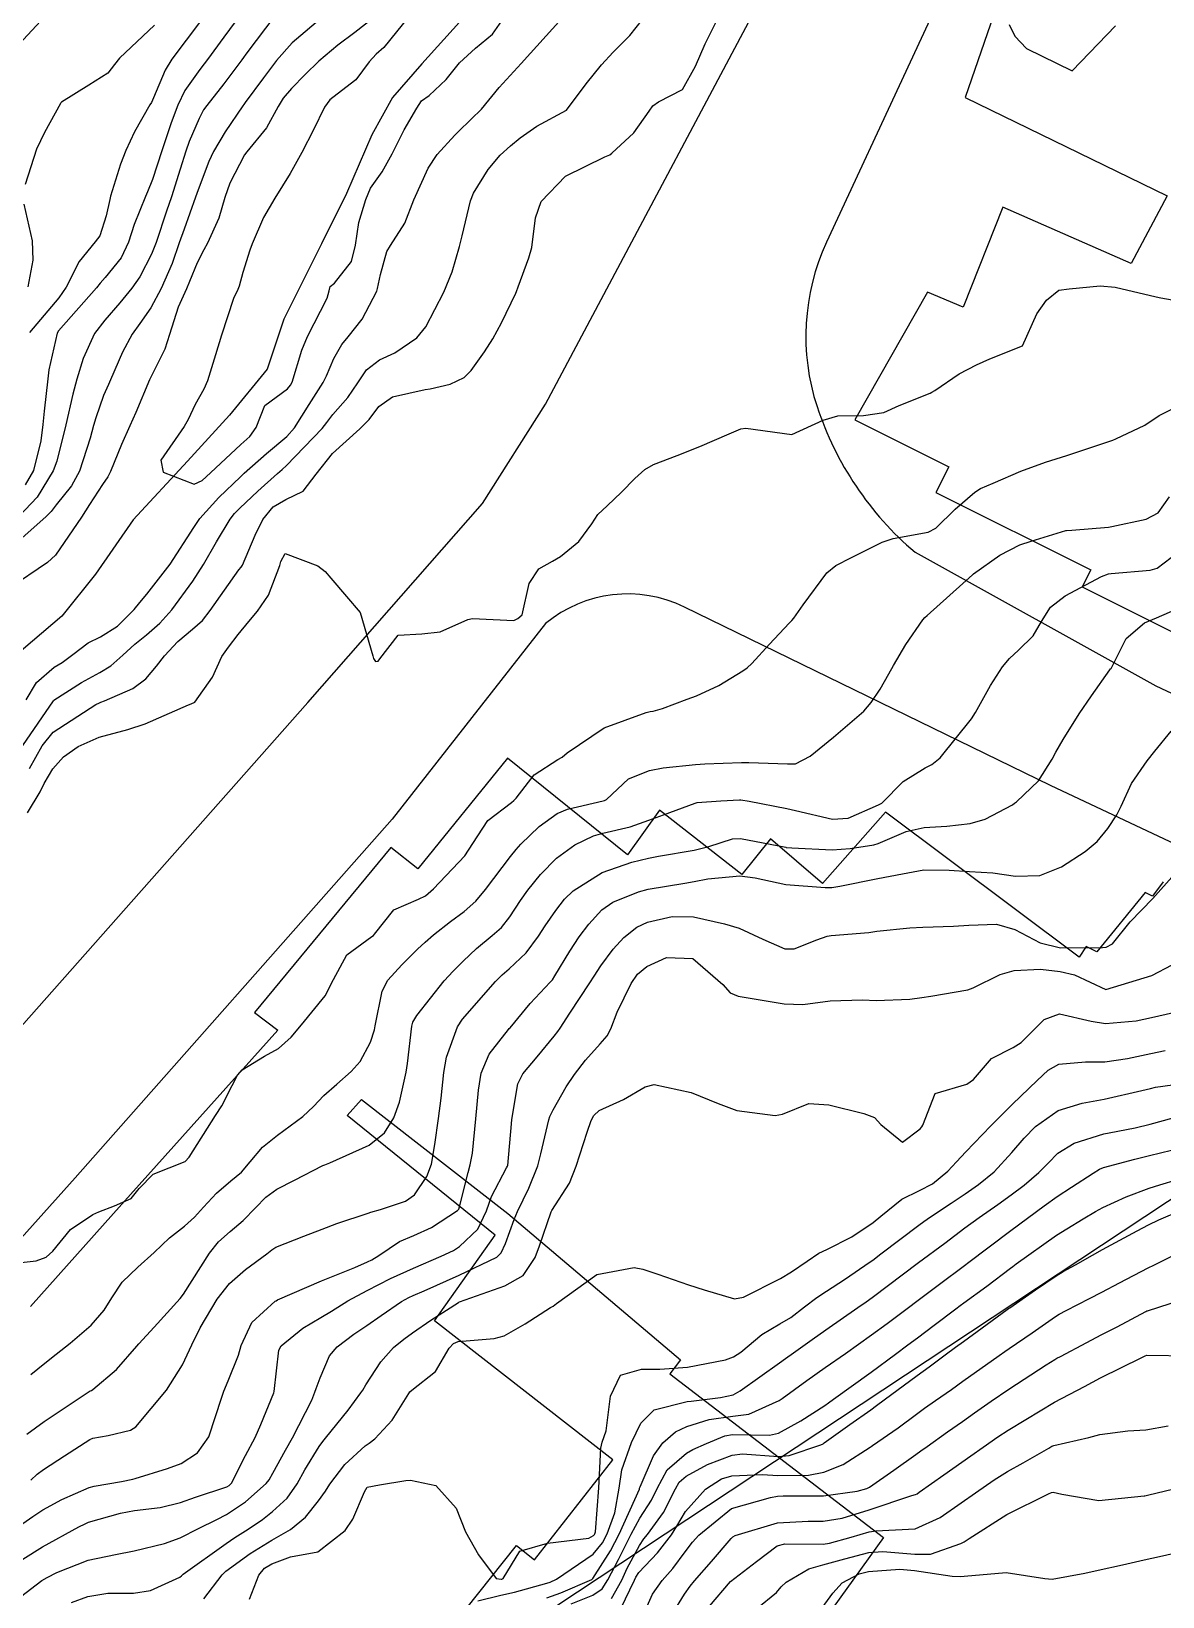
# Model space of a CAD drawing. Header units: metres. Extents: x 318500 to 325275, y 7408834 to 7428799.
# Drawn here: x 322818.7 to 322868, y 7421228.4 to 7421296.6 of the extents above; entities that cross this region are included whole.
import ezdxf

# ---------------------------------------------------------------- set-up
doc = ezdxf.new("R2010")
doc.units = ezdxf.units.M
doc.header["$MEASUREMENT"] = 0
doc.linetypes.add('CONTINUO', pattern=[0])
for name, color, linetype in [('Curvas de Nivel 1m', 11, 'Continuous'), ('Curvas de Nivel 5m', 15, 'Continuous'), ('Edificações', 30, 'Continuous'), ('Hidrografia', 140, 'Continuous'), ('TEXTO', 45, 'Continuous'), ('Vias Primárias', 230, 'Continuous')]:
    doc.layers.add(name, color=color, linetype=linetype)

msp = doc.modelspace()

# ---------------------------------------------------------------- linework, layer by layer
at = {"layer": 'Curvas de Nivel 1m', "flags": 128}
for points, elevation in [([(322833.761, 7421297.293), (322832.836, 7421296.569), (322832.097, 7421296.016), (322831.274, 7421295.322), (322830.669, 7421294.743), (322830.072, 7421294.131), (322829.708, 7421293.702), (322829.5, 7421293.348), (322828.989, 7421292.412), (322828.13, 7421291.369), (322828.029, 7421291.236), (322827.389, 7421290.004), (322827.173, 7421289.378), (322826.905, 7421288.472), (322826.415, 7421287.386), (322826.26, 7421287.101), (322825.967, 7421286.53), (322825.639, 7421285.711), (322825.505, 7421285.397), (322825.14, 7421284.6), (322824.766, 7421283.407), (322824.562, 7421282.769), (322823.901, 7421281.454), (322823.888, 7421281.433), (322823.29, 7421280.015), (322823.035, 7421279.428), (322822.676, 7421278.618), (322822.188, 7421277.437), (322822.073, 7421277.211), (322821.841, 7421276.864), (322821.282, 7421275.994), (322820.928, 7421275.453), (322819.795, 7421273.792), (322819.446, 7421273.475), (322817.778, 7421272.342)], 741), ([(322831.534, 7421297.319), (322830.098, 7421296.116), (322829.423, 7421295.35), (322828.849, 7421294.588), (322828.062, 7421293.516), (322827.998, 7421293.433), (322827.953, 7421293.371), (322827.182, 7421292.239), (322826.677, 7421291.384), (322826.47, 7421290.941), (322826.013, 7421289.718), (322825.893, 7421289.392), (322825.393, 7421287.995), (322825.187, 7421287.402), (322824.872, 7421286.501), (322824.403, 7421285.413), (322823.941, 7421284.564), (322823.466, 7421283.893), (322823.13, 7421283.428), (322822.714, 7421282.636), (322822.19, 7421281.437), (322822.101, 7421281.234), (322821.89, 7421280.742), (322821.546, 7421279.774), (322821.454, 7421279.446), (322821.308, 7421278.892), (322820.839, 7421277.455), (322820.495, 7421276.805), (322819.828, 7421275.978), (322819.601, 7421275.695), (322819.39, 7421275.476), (322817.799, 7421274.072)], 742), ([(322829.388, 7421297.351), (322828.092, 7421295.617), (322827.986, 7421295.476), (322827.911, 7421295.372), (322827.125, 7421294.328), (322826.383, 7421293.387), (322826.248, 7421293.198), (322826.051, 7421292.823), (322825.616, 7421291.817), (322825.468, 7421291.398), (322825.227, 7421290.607), (322824.85, 7421289.407), (322824.635, 7421288.776), (322824.181, 7421287.417), (322824.127, 7421287.269), (322823.972, 7421286.904), (322823.462, 7421285.92), (322823.126, 7421285.428), (322822.597, 7421284.78), (322821.936, 7421284.03), (322821.497, 7421283.446), (322821.002, 7421282.365), (322820.716, 7421281.458), (322820.547, 7421280.804), (322820.245, 7421279.464), (322819.854, 7421277.88), (322819.697, 7421277.472), (322818.999, 7421276.316), (322818.208, 7421275.494)], 743), ([(322818.369, 7421265.49), (322819.71, 7421267.45), (322819.728, 7421267.47), (322820.929, 7421268.245), (322821.729, 7421268.681), (322822.205, 7421268.964), (322822.724, 7421269.43), (322823.256, 7421269.916), (322823.754, 7421270.32), (322824.341, 7421270.831), (322824.866, 7421271.404), (322825.783, 7421272.662), (322826.246, 7421273.383), (322826.808, 7421274.378), (322827.397, 7421275.366), (322827.588, 7421275.6), (322827.827, 7421275.837), (322828.614, 7421276.577), (322829.462, 7421277.344), (322829.67, 7421277.524), (322829.854, 7421277.693), (322831.412, 7421279.317), (322831.615, 7421279.573), (322831.879, 7421279.918), (322832.529, 7421280.662), (322832.963, 7421281.299), (322833.342, 7421281.862), (322833.915, 7421282.303), (322834.585, 7421282.615), (322835.544, 7421283.266), (322835.935, 7421283.746), (322836.716, 7421285.249), (322837.07, 7421286.137), (322837.398, 7421287.239), (322837.511, 7421287.713), (322837.869, 7421289.232), (322838.013, 7421289.561), (322838.648, 7421290.599), (322839.165, 7421291.219), (322839.624, 7421291.627), (322840.042, 7421291.98), (322840.761, 7421292.488), (322842.06, 7421293.18), (322842.919, 7421294.326), (322843.583, 7421295.158), (322844.096, 7421295.707), (322844.813, 7421296.433), (322845.363, 7421297.137)], 742), ([(322827.875, 7421297.372), (322827.123, 7421296.357), (322826.417, 7421295.387), (322826.276, 7421295.2), (322826.084, 7421294.961), (322825.432, 7421294.037), (322825.121, 7421293.404), (322824.831, 7421292.626), (322824.429, 7421291.414), (322824.017, 7421290.167), (322823.809, 7421289.625), (322823.713, 7421289.423), (322823.225, 7421288.194), (322822.977, 7421287.43), (322822.654, 7421286.749), (322821.957, 7421285.895), (322821.746, 7421285.651), (322821.58, 7421285.446), (322819.931, 7421283.569), (322819.871, 7421283.471), (322819.51, 7421281.871), (322819.455, 7421281.477), (322819.296, 7421280.061), (322819.239, 7421279.479), (322819.154, 7421278.771), (322818.829, 7421277.485), (322818.478, 7421276.853)], 744), ([(322818.511, 7421267.488), (322818.962, 7421268.24), (322819.732, 7421268.905), (322820.082, 7421269.117), (322820.55, 7421269.458), (322821.223, 7421269.973), (322821.752, 7421270.233), (322822.495, 7421270.697), (322823.225, 7421271.425), (322823.468, 7421271.728), (322823.777, 7421272.086), (322824.787, 7421273.405), (322825.814, 7421275.003), (322826.085, 7421275.386), (322826.906, 7421276.302), (322827.848, 7421277.201), (322827.931, 7421277.277), (322828.018, 7421277.358), (322828.982, 7421278.226), (322829.866, 7421278.959), (322830.207, 7421279.335), (322830.853, 7421280.358), (322831.455, 7421281.317), (322831.606, 7421281.613), (322831.916, 7421282.356), (322832.264, 7421282.968), (322832.545, 7421283.304), (322833.157, 7421284.078), (322833.789, 7421285.292), (322833.828, 7421285.415), (322833.961, 7421286.016), (322834.237, 7421287.025), (322834.394, 7421287.284), (322835.013, 7421288.257), (322835.406, 7421289.269), (322836.024, 7421290.652), (322836.43, 7421291.254), (322837.189, 7421292.097), (322838.056, 7421292.938), (322838.21, 7421293.076), (322838.356, 7421293.227), (322839.128, 7421294.166), (322840.09, 7421295.21), (322841.861, 7421297.184)], 741), ([(322818.661, 7421264.499), (322819.215, 7421265.477), (322819.696, 7421266.078), (322821.556, 7421267.29), (322821.709, 7421267.362), (322821.766, 7421267.383), (322821.935, 7421267.438), (322823.162, 7421267.982), (322823.725, 7421268.399), (322824.198, 7421268.948), (322824.539, 7421269.408), (322825.118, 7421270.031), (322825.758, 7421270.564), (322826.202, 7421270.945), (322826.53, 7421271.379), (322827.788, 7421273.15), (322827.882, 7421273.266), (322827.935, 7421273.359), (322828.497, 7421274.666), (322828.834, 7421275.35), (322829.28, 7421275.894), (322829.833, 7421276.223), (322830.59, 7421276.577), (322831.145, 7421277.321), (322831.859, 7421278.222), (322833.052, 7421279.292), (322833.454, 7421279.709), (322833.885, 7421280.264), (322834.476, 7421280.697), (322835.896, 7421281.003), (322836.12, 7421281.034), (322836.991, 7421281.244), (322837.603, 7421281.536), (322837.909, 7421281.838), (322838.488, 7421282.657), (322838.85, 7421283.221), (322839.233, 7421283.921), (322839.853, 7421285.211), (322839.881, 7421285.281), (322839.954, 7421285.482), (322840.424, 7421286.753), (322840.542, 7421287.202), (322840.703, 7421288.496), (322840.953, 7421289.196), (322842.021, 7421290.308), (322843.726, 7421291.155), (322843.94, 7421291.242), (322844.032, 7421291.303), (322844.994, 7421292.192), (322845.66, 7421293.134), (322845.825, 7421293.371), (322846.066, 7421293.549), (322847.107, 7421294.082), (322847.686, 7421295.106), (322848.1, 7421296.079), (322848.61, 7421297.092)], 743), ([(322861.343, 7421296.922), (322861.596, 7421296.409), (322862.1, 7421295.867), (322864.09, 7421294.89), (322865.985, 7421296.862)], 743), ([(322824.105, 7421296.885), (322822.576, 7421295.443), (322822.362, 7421295.17), (322822.08, 7421294.795), (322821.252, 7421294.279), (322820.061, 7421293.538), (322820.03, 7421293.501), (322820.014, 7421293.471), (322819.308, 7421292.214), (322818.97, 7421291.486), (322818.466, 7421289.945)], 746), ([(322818.408, 7421289.09), (322818.782, 7421287.488), (322818.813, 7421286.641), (322818.593, 7421285.49)], 746), ([(322818.576, 7421262.556), (322819.13, 7421263.478), (322819.302, 7421263.839), (322819.675, 7421264.48), (322820.142, 7421265.004), (322820.788, 7421265.454), (322821.694, 7421265.856), (322822.938, 7421266.187), (322823.7, 7421266.443), (322825.585, 7421267.268), (322825.709, 7421267.314), (322825.86, 7421267.388), (322826.629, 7421268.474), (322827.04, 7421269.371), (322827.324, 7421269.788), (322827.755, 7421270.331), (322828.212, 7421270.907), (322828.589, 7421271.352), (322829.081, 7421272.042), (322829.572, 7421273.342), (322829.615, 7421273.52), (322829.798, 7421273.87), (322831.221, 7421273.319), (322831.546, 7421273.072), (322831.785, 7421272.786), (322832.469, 7421271.992), (322833.062, 7421271.291), (322833.627, 7421269.397), (322833.646, 7421269.281), (322833.738, 7421269.164), (322833.849, 7421269.168), (322833.929, 7421269.278), (322834.72, 7421270.306), (322835.756, 7421270.359), (322836.551, 7421270.456), (322837.766, 7421270.988), (322837.964, 7421271.03), (322839.766, 7421270.942), (322839.939, 7421271.027), (322840.128, 7421271.196), (322840.428, 7421272.549), (322840.847, 7421273.189), (322841.446, 7421273.534), (322841.798, 7421273.735), (322842.596, 7421274.381), (322843.157, 7421275.16), (322843.418, 7421275.565), (322843.832, 7421275.938), (322844.456, 7421276.529), (322845.035, 7421277.138), (322845.469, 7421277.519), (322845.856, 7421277.736), (322846.881, 7421278.136), (322847.864, 7421278.53), (322849.146, 7421279.081), (322849.647, 7421279.3), (322849.874, 7421279.323), (322851.87, 7421279.05), (322853.236, 7421279.674), (322853.883, 7421279.859), (322855.006, 7421279.88), (322855.885, 7421280.006), (322856.559, 7421280.315), (322857.898, 7421280.857), (322857.979, 7421280.889), (322858.107, 7421280.967), (322859.173, 7421281.689), (322859.917, 7421282.08), (322860.504, 7421282.348), (322861.93, 7421282.91), (322862.544, 7421284.304), (322862.976, 7421284.9), (322863.511, 7421285.34), (322863.958, 7421285.399), (322865.308, 7421285.522), (322865.959, 7421285.468), (322867.744, 7421285.042), (322867.953, 7421285.003), (322869.024, 7421284.819)], 744), ([(322818.713, 7421238.086), (322819.327, 7421238.587), (322819.824, 7421238.971), (322820.428, 7421239.454), (322821.352, 7421240.241), (322821.912, 7421240.884), (322822.245, 7421241.431), (322822.696, 7421242.107), (322823.383, 7421242.763), (322824.086, 7421243.41), (322824.764, 7421244.035), (322825.407, 7421244.549), (322825.853, 7421244.944), (322826.243, 7421245.378), (322826.804, 7421245.995), (322827.437, 7421246.521), (322827.892, 7421246.907), (322828.278, 7421247.352), (322828.809, 7421247.994), (322829.462, 7421248.522), (322830.575, 7421249.323), (322831.03, 7421249.763), (322831.484, 7421250.244), (322832.051, 7421250.743), (322832.682, 7421251.292), (322833.068, 7421251.725), (322833.519, 7421252.574), (322833.693, 7421253.113), (322833.723, 7421253.278), (322834.024, 7421254.796), (322834.267, 7421255.273), (322834.883, 7421255.944), (322835.57, 7421256.617), (322835.899, 7421256.931), (322836.266, 7421257.25), (322837.004, 7421257.824), (322837.596, 7421258.265), (322838.111, 7421258.713), (322838.535, 7421259.216), (322839.625, 7421260.656), (322839.864, 7421260.961), (322840.073, 7421261.196), (322840.861, 7421261.969), (322841.65, 7421262.54), (322842.099, 7421262.728), (322843.659, 7421263.079), (322843.713, 7421263.095), (322843.794, 7421263.148), (322844.765, 7421264.042), (322845.679, 7421264.408), (322846.276, 7421264.519), (322847.684, 7421264.668), (322848.084, 7421264.694), (322849.685, 7421264.752), (322849.996, 7421264.756), (322851.685, 7421264.696), (322852.029, 7421264.701), (322852.678, 7421265.035), (322853.698, 7421265.853), (322855.019, 7421267), (322855.338, 7421267.373), (322855.724, 7421267.948), (322856.107, 7421268.614), (322856.305, 7421268.984), (322856.841, 7421269.891), (322857.581, 7421270.972), (322857.669, 7421271.073), (322857.772, 7421271.164), (322859.75, 7421272.941), (322859.791, 7421272.975), (322860.939, 7421273.787), (322861.81, 7421274.235), (322862.311, 7421274.407), (322863.82, 7421274.864), (322863.842, 7421274.867), (322864.081, 7421274.886), (322865.672, 7421275.012), (322865.823, 7421275.035), (322867.31, 7421275.355), (322867.832, 7421275.638), (322868.33, 7421276.338)], 746), ([(322818.546, 7421235.481), (322819.296, 7421236.038), (322821.124, 7421237.259), (322821.309, 7421237.37), (322821.355, 7421237.394), (322821.423, 7421237.439), (322822.444, 7421238.307), (322823.338, 7421239.319), (322823.425, 7421239.419), (322824.098, 7421240.156), (322825.227, 7421241.392), (322825.372, 7421241.59), (322826.497, 7421243.373), (322826.902, 7421243.862), (322827.404, 7421244.321), (322827.963, 7421244.803), (322828.511, 7421245.349), (322828.963, 7421245.808), (322829.432, 7421246.167), (322830.21, 7421246.557), (322831.448, 7421247.19), (322831.531, 7421247.226), (322831.742, 7421247.306), (322833.458, 7421248.084), (322834.122, 7421248.615), (322834.53, 7421249.269), (322834.789, 7421249.958), (322835.071, 7421251.264), (322835.128, 7421251.642), (322835.314, 7421253.262), (322835.359, 7421253.435), (322835.535, 7421253.727), (322836.722, 7421255.242), (322837.124, 7421255.669), (322837.563, 7421256.103), (322838.14, 7421256.653), (322838.823, 7421257.211), (322839.224, 7421257.567), (322839.593, 7421258.036), (322840.056, 7421258.742), (322840.375, 7421259.192), (322840.924, 7421259.88), (322841.624, 7421260.593), (322842.425, 7421261.168), (322843.23, 7421261.562), (322843.638, 7421261.676), (322844.826, 7421261.949), (322845.647, 7421262.238), (322846.287, 7421262.477), (322847.658, 7421262.989), (322847.747, 7421263.01), (322848.787, 7421263.083), (322849.598, 7421263.134), (322849.661, 7421263.129), (322850.013, 7421263.066), (322851.655, 7421262.748), (322852.041, 7421262.658), (322853.649, 7421262.29), (322854.324, 7421262.336), (322855.659, 7421262.918), (322855.708, 7421262.941), (322855.796, 7421262.989), (322856.73, 7421263.923), (322857.683, 7421264.518), (322857.978, 7421264.674), (322858.344, 7421264.96), (322859.707, 7421266.655), (322859.881, 7421266.937), (322860.538, 7421268.117), (322861.052, 7421268.92), (322861.367, 7421269.294), (322861.751, 7421269.646), (322862.385, 7421270.279), (322862.752, 7421270.9), (322863.144, 7421271.528), (322863.781, 7421272.017), (322865.367, 7421272.866), (322865.672, 7421272.981), (322865.792, 7421272.999), (322867.495, 7421273.134), (322867.796, 7421273.22), (322868.711, 7421273.916)], 747), ([(322818.722, 7421233.478), (322819, 7421233.738), (322819.267, 7421233.952), (322820.188, 7421234.544), (322821.287, 7421235.257), (322821.417, 7421235.31), (322822.082, 7421235.432), (322823.054, 7421235.661), (322823.294, 7421235.807), (322824.634, 7421237.4), (322825.327, 7421238.505), (322825.729, 7421239.384), (322826.094, 7421240.122), (322826.843, 7421241.368), (322827.377, 7421242.05), (322828.079, 7421242.657), (322829.008, 7421243.344), (322829.217, 7421243.517), (322829.394, 7421243.639), (322830.61, 7421244.113), (322831.407, 7421244.413), (322832.05, 7421244.661), (322833.418, 7421245.121), (322833.54, 7421245.157), (322833.955, 7421245.275), (322835.048, 7421245.641), (322835.43, 7421245.921), (322835.98, 7421246.713), (322836.171, 7421247.249), (322836.315, 7421248.103), (322836.488, 7421249.245), (322836.6, 7421250.127), (322836.707, 7421251.242), (322836.828, 7421251.922), (322837.309, 7421253.233), (322837.533, 7421253.571), (322838.964, 7421255.209), (322839.257, 7421255.502), (322839.558, 7421255.761), (322840.299, 7421256.463), (322840.832, 7421257.187), (322841.128, 7421257.644), (322841.597, 7421258.313), (322841.973, 7421258.806), (322842.35, 7421259.169), (322843.618, 7421259.969), (322844.906, 7421260.414), (322845.625, 7421260.583), (322846.066, 7421260.675), (322847.628, 7421260.934), (322848.257, 7421261.091), (322849.288, 7421261.423), (322849.636, 7421261.439), (322851.608, 7421261.063), (322851.63, 7421261.058), (322851.874, 7421261.038), (322853.629, 7421260.955), (322854.412, 7421261.008), (322855.454, 7421261.171), (322855.634, 7421261.224), (322856.865, 7421261.755), (322857.644, 7421261.927), (322858.623, 7421261.977), (322859.647, 7421262.098), (322860.296, 7421262.284), (322861.489, 7421262.913), (322861.585, 7421262.987), (322861.662, 7421263.049), (322862.624, 7421263.952), (322863.217, 7421264.895), (322863.378, 7421265.208), (322863.699, 7421265.762), (322864.389, 7421266.88), (322864.927, 7421267.667), (322865.739, 7421268.793), (322865.767, 7421268.832), (322865.784, 7421268.859), (322866.45, 7421270.16), (322867.245, 7421270.838), (322867.772, 7421271.062), (322868.995, 7421271.601)], 748), ([(322818.231, 7421231.485), (322818.813, 7421231.899), (322819.241, 7421232.192), (322820.067, 7421232.638), (322821.256, 7421233.157), (322821.475, 7421233.22), (322822.668, 7421233.426), (322823.156, 7421233.526), (322823.262, 7421233.554), (322824.675, 7421233.992), (322825.272, 7421234.214), (322825.987, 7421234.672), (322826.475, 7421235.372), (322827.035, 7421237.092), (322827.125, 7421237.363), (322827.317, 7421237.809), (322827.765, 7421238.925), (322827.886, 7421239.355), (322828.35, 7421240.355), (322829.369, 7421241.283), (322829.406, 7421241.303), (322829.469, 7421241.339), (322831.379, 7421242.171), (322832.842, 7421242.745), (322833.387, 7421242.993), (322833.578, 7421243.088), (322833.887, 7421243.275), (322834.789, 7421243.876), (322835.403, 7421244.139), (322836.17, 7421244.487), (322837.309, 7421245.232), (322837.361, 7421245.291), (322837.424, 7421245.502), (322837.775, 7421246.896), (322837.867, 7421247.224), (322837.959, 7421247.726), (322838.103, 7421249.221), (322838.228, 7421250.48), (322838.345, 7421251.217), (322838.682, 7421252.042), (322839.529, 7421253.12), (322839.567, 7421253.162), (322839.598, 7421253.199), (322840.474, 7421254.257), (322841.341, 7421255.182), (322841.441, 7421255.292), (322841.554, 7421255.456), (322842.201, 7421256.54), (322842.603, 7421257.165), (322843.029, 7421257.718), (322843.598, 7421258.329), (322844.078, 7421258.668), (322845.2, 7421259.126), (322845.611, 7421259.231), (322847.218, 7421259.5), (322847.615, 7421259.57), (322848.209, 7421259.684), (322849.617, 7421259.813), (322850.281, 7421259.725), (322851.614, 7421259.433), (322853.332, 7421259.304), (322853.613, 7421259.313), (322853.963, 7421259.364), (322855.617, 7421259.694), (322856.701, 7421259.898), (322857.621, 7421260.074), (322858.734, 7421260.066), (322859.621, 7421260.008), (322860.636, 7421259.941), (322861.619, 7421259.796), (322862.686, 7421259.833), (322863.623, 7421260.213), (322864.656, 7421260.875), (322865.185, 7421261.319), (322865.645, 7421261.885), (322866.04, 7421262.469), (322866.227, 7421262.851), (322866.683, 7421263.836), (322867.353, 7421264.835), (322867.694, 7421265.248), (322868.404, 7421266.122)], 749), ([(322818.272, 7421228.405), (322819.205, 7421229.105), (322819.435, 7421229.238), (322819.852, 7421229.46), (322821.216, 7421230), (322822.408, 7421230.238), (322823.22, 7421230.396), (322824.548, 7421230.725), (322825.226, 7421230.969), (322826.018, 7421231.378), (322826.827, 7421231.775), (322827.239, 7421231.98), (322828.069, 7421232.531), (322828.971, 7421233.343), (322829.101, 7421233.503), (322829.267, 7421233.789), (322829.821, 7421234.793), (322830.115, 7421235.328), (322830.964, 7421236.973), (322831.1, 7421237.313), (322831.147, 7421237.478), (322831.319, 7421237.941), (322831.737, 7421238.9), (322832.06, 7421239.299), (322832.797, 7421239.84), (322833.354, 7421240.216), (322833.98, 7421240.655), (322834.867, 7421241.265), (322835.185, 7421241.448), (322835.373, 7421241.535), (322835.861, 7421241.739), (322837.382, 7421242.411), (322839.021, 7421243.206), (322839.21, 7421243.385), (322839.399, 7421243.798), (322839.772, 7421244.839), (322839.928, 7421245.195), (322840.422, 7421246.203), (322840.814, 7421247.186), (322840.944, 7421247.696), (322841.283, 7421249.182), (322841.329, 7421249.324), (322841.477, 7421249.624), (322842.041, 7421250.622), (322842.413, 7421251.166), (322842.891, 7421251.778), (322843.52, 7421252.5), (322843.827, 7421252.844), (322843.986, 7421253.143), (322844.268, 7421253.87), (322844.88, 7421255.13), (322845.152, 7421255.53), (322845.561, 7421255.872), (322846.421, 7421256.258), (322847.567, 7421256.209), (322848.87, 7421255.08), (322849.185, 7421254.714), (322849.545, 7421254.572), (322850.846, 7421254.353), (322851.542, 7421254.232), (322852.359, 7421254.214), (322853.543, 7421254.366), (322854.954, 7421254.409), (322855.544, 7421254.389), (322857.021, 7421254.444), (322857.546, 7421254.511), (322857.93, 7421254.572), (322859.549, 7421254.848), (322859.779, 7421254.937), (322860.956, 7421255.522), (322861.562, 7421255.695), (322862.713, 7421255.754), (322863.568, 7421255.647), (322864.188, 7421255.503), (322865.56, 7421254.86), (322867.566, 7421255.47), (322868.448, 7421255.945)], 751), ([(322820.491, 7421228.15), (322821.195, 7421228.417), (322822.077, 7421228.551), (322823.197, 7421228.553), (322823.939, 7421228.669), (322825.208, 7421229.248), (322825.279, 7421229.319), (322825.351, 7421229.388), (322827.224, 7421230.716), (322827.605, 7421230.978), (322828.194, 7421231.35), (322828.806, 7421231.774), (322829.242, 7421232.115), (322829.881, 7421232.7), (322830.322, 7421233.324), (322830.66, 7421233.928), (322831.285, 7421234.955), (322831.435, 7421235.16), (322831.563, 7421235.306), (322832.544, 7421236.533), (322833.104, 7421237.283), (322833.187, 7421237.406), (322833.315, 7421237.63), (322833.962, 7421238.642), (322834.515, 7421239.268), (322834.977, 7421239.632), (322835.35, 7421239.897), (322836.149, 7421240.457), (322837.349, 7421241.23), (322837.37, 7421241.242), (322837.39, 7421241.249), (322839.377, 7421241.944), (322840.17, 7421242.404), (322840.694, 7421243.187), (322840.884, 7421243.699), (322841.392, 7421245.18), (322841.4, 7421245.2), (322841.421, 7421245.237), (322842.189, 7421246.419), (322842.485, 7421247.164), (322842.956, 7421248.648), (322843.136, 7421249.155), (322843.248, 7421249.379), (322843.477, 7421249.589), (322844.549, 7421250.069), (322845.492, 7421250.618), (322845.882, 7421250.728), (322847.489, 7421250.374), (322848.663, 7421249.901), (322849.478, 7421249.587), (322851.148, 7421249.372), (322851.476, 7421249.425), (322852.618, 7421249.893), (322853.482, 7421249.833), (322855.017, 7421249.457), (322855.475, 7421249.291), (322855.749, 7421248.986), (322856.699, 7421248.208), (322857.468, 7421248.792), (322857.545, 7421248.883), (322857.58, 7421248.959), (322858.119, 7421250.325), (322859.497, 7421250.738), (322859.797, 7421250.936), (322860.583, 7421251.855), (322861.521, 7421252.339), (322861.871, 7421252.561), (322862.22, 7421252.903), (322862.872, 7421253.561), (322863.544, 7421253.802), (322864.919, 7421253.49), (322865.538, 7421253.375), (322866.878, 7421253.502), (322867.542, 7421253.642), (322868.509, 7421253.857)], 752), ([(322826.261, 7421228.307), (322827.054, 7421229.362), (322827.212, 7421229.511), (322828.277, 7421230.292), (322829.225, 7421230.873), (322830.035, 7421231.328), (322830.688, 7421231.868), (322831.249, 7421232.581), (322831.554, 7421233.007), (322831.743, 7421233.303), (322832.398, 7421234.168), (322833.285, 7421234.973), (322833.466, 7421235.099), (322833.713, 7421235.276), (322834.469, 7421236.098), (322835.188, 7421237.261), (322835.236, 7421237.336), (322835.312, 7421237.406), (322836.353, 7421238.216), (322836.945, 7421239.236), (322837.135, 7421239.441), (322837.344, 7421239.521), (322838.902, 7421239.651), (322839.349, 7421239.775), (322840.26, 7421240.288), (322841.367, 7421240.999), (322841.477, 7421241.07), (322841.629, 7421241.176), (322843.383, 7421242.443), (322845.006, 7421242.746), (322845.386, 7421242.671), (322846.035, 7421242.462), (322847.379, 7421241.998), (322848.056, 7421241.769), (322849.373, 7421241.383), (322849.771, 7421241.461), (322851.382, 7421242.272), (322851.858, 7421242.562), (322852.54, 7421243.029), (322853.047, 7421243.38), (322853.405, 7421243.529), (322854.491, 7421244.084), (322855.417, 7421244.705), (322855.75, 7421244.985), (322856.672, 7421245.731), (322857.437, 7421246.1), (322858.003, 7421246.393), (322858.673, 7421246.948), (322859.046, 7421247.352), (322859.459, 7421247.796), (322860.541, 7421248.924), (322861.49, 7421249.87), (322862.566, 7421250.899), (322863.047, 7421251.355), (322863.511, 7421251.606), (322864.676, 7421251.709), (322865.513, 7421251.716), (322866.508, 7421251.852), (322867.519, 7421252.075), (322868.136, 7421252.209)], 753), ([(322828.248, 7421228.295), (322828.65, 7421229.346), (322828.903, 7421229.653), (322829.215, 7421229.843), (322830.026, 7421230.136), (322831.221, 7421230.365), (322832.415, 7421231.292), (322832.742, 7421231.783), (322833.255, 7421232.977), (322833.368, 7421233.17), (322833.906, 7421233.274), (322835.055, 7421233.47), (322835.263, 7421233.488), (322836.362, 7421233.243), (322837.245, 7421232.261), (322837.66, 7421231.224), (322838.23, 7421230.224), (322839, 7421229.203), (322839.209, 7421229.166), (322839.238, 7421229.171), (322839.295, 7421229.199), (322840.025, 7421230.389), (322841.226, 7421230.73), (322843.037, 7421230.953), (322843.239, 7421231.064), (322843.278, 7421231.11), (322843.297, 7421231.149), (322843.325, 7421231.233), (322843.466, 7421233.147), (322843.558, 7421234.874), (322843.618, 7421235.145), (322843.781, 7421235.629), (322843.975, 7421237.14), (322844.406, 7421238.052), (322845.328, 7421238.317), (322846.12, 7421238.324), (322847.333, 7421238.407), (322848.989, 7421238.728), (322849.338, 7421238.852), (322849.651, 7421239.065), (322850.572, 7421239.832), (322851.359, 7421240.29), (322851.827, 7421240.571), (322852.432, 7421241.029), (322852.959, 7421241.439), (322853.38, 7421241.714), (322854.169, 7421242.227), (322855.285, 7421242.992), (322855.401, 7421243.075), (322855.76, 7421243.341), (322857.416, 7421244.587), (322857.628, 7421244.748), (322857.921, 7421244.955), (322858.822, 7421245.553), (322859.435, 7421245.963), (322860.012, 7421246.361), (322860.69, 7421246.921), (322861.463, 7421247.758), (322861.994, 7421248.381), (322862.495, 7421248.895), (322863.487, 7421249.593), (322864.53, 7421249.909), (322865.492, 7421250.092), (322867.127, 7421250.466), (322867.497, 7421250.553), (322867.725, 7421250.601), (322869.203, 7421250.813)], 754), ([(322841.198, 7421228.352), (322841.806, 7421228.566), (322843.155, 7421229.151), (322843.211, 7421229.201), (322843.971, 7421230.397), (322844.35, 7421231.133), (322845.233, 7421233.093), (322845.241, 7421233.12), (322845.244, 7421233.137), (322845.261, 7421233.193), (322845.847, 7421234.549), (322846.262, 7421235.11), (322846.813, 7421235.587), (322847.301, 7421235.823), (322848.268, 7421236.123), (322849.308, 7421236.264), (322850.007, 7421236.362), (322851.319, 7421236.95), (322851.372, 7421236.986), (322851.458, 7421237.039), (322852.537, 7421237.819), (322853.334, 7421238.39), (322854.209, 7421239.007), (322855.352, 7421239.816), (322856.03, 7421240.31), (322856.907, 7421240.967), (322857.375, 7421241.322), (322858.311, 7421242.026), (322859.398, 7421242.838), (322859.456, 7421242.883), (322859.531, 7421242.938), (322861.414, 7421244.356), (322862.146, 7421244.899), (322862.877, 7421245.44), (322863.434, 7421245.846), (322864.062, 7421246.253), (322865.008, 7421246.864), (322865.28, 7421247.034), (322865.454, 7421247.1), (322866.826, 7421247.473), (322867.462, 7421247.626), (322868.419, 7421247.868)], 756), ([(322842.268, 7421228.09), (322843.2, 7421228.468), (322843.605, 7421228.743), (322843.864, 7421229.14), (322844.329, 7421230.028), (322844.88, 7421231.125), (322845.247, 7421231.821), (322845.761, 7421232.609), (322846.01, 7421233.113), (322846.449, 7421233.932), (322847.283, 7421234.664), (322847.566, 7421234.816), (322848.154, 7421235.087), (322848.952, 7421235.419), (322849.296, 7421235.466), (322850.896, 7421235.446), (322851.297, 7421235.533), (322852.273, 7421236.063), (322853.316, 7421236.742), (322853.479, 7421236.856), (322853.697, 7421237.014), (322855.332, 7421238.188), (322856.391, 7421238.974), (322856.934, 7421239.379), (322857.351, 7421239.688), (322858.082, 7421240.23), (322859.016, 7421240.944), (322859.215, 7421241.099), (322859.374, 7421241.212), (322860.375, 7421241.936), (322861.397, 7421242.716), (322861.509, 7421242.798), (322861.657, 7421242.906), (322863.413, 7421244.155), (322863.851, 7421244.44), (322864.57, 7421244.868), (322865.102, 7421245.186), (322865.428, 7421245.367), (322866.445, 7421245.835), (322867.441, 7421246.205), (322867.912, 7421246.357), (322869.45, 7421246.81)], 757), ([(322844.012, 7421228.324), (322844.471, 7421229.131), (322844.7, 7421229.645), (322845.233, 7421230.63), (322845.429, 7421230.926), (322845.594, 7421231.116), (322846.283, 7421232.077), (322846.801, 7421233.105), (322846.97, 7421233.397), (322847.268, 7421233.66), (322848.203, 7421234.16), (322849.283, 7421234.578), (322849.722, 7421234.625), (322851.282, 7421234.516), (322851.765, 7421234.553), (322853.135, 7421235.022), (322853.242, 7421235.07), (322853.291, 7421235.104), (322854.404, 7421235.903), (322855.313, 7421236.547), (322855.571, 7421236.732), (322855.902, 7421236.981), (322857.331, 7421238.043), (322857.862, 7421238.427), (322858.559, 7421238.948), (322859.005, 7421239.284), (322859.349, 7421239.531), (322860.172, 7421240.114), (322861.256, 7421240.912), (322861.322, 7421240.959), (322861.371, 7421240.996), (322862.497, 7421241.78), (322863.393, 7421242.392), (322863.696, 7421242.576), (322864.235, 7421242.872), (322864.978, 7421243.291), (322865.407, 7421243.533), (322866.927, 7421244.349), (322867.418, 7421244.608), (322867.864, 7421244.826), (322868.956, 7421245.285)], 758), ([(322844.428, 7421227.895), (322845.024, 7421229.123), (322845.079, 7421229.255), (322845.215, 7421229.461), (322846.026, 7421230.314), (322846.634, 7421231.106), (322846.864, 7421231.483), (322847.25, 7421232.122), (322848.112, 7421233.087), (322848.807, 7421233.537), (322849.269, 7421233.675), (322850.598, 7421233.722), (322851.27, 7421233.691), (322852.598, 7421233.699), (322853.272, 7421233.824), (322854.116, 7421234.169), (322855.289, 7421234.919), (322855.33, 7421234.949), (322855.387, 7421234.989), (322856.509, 7421235.765), (322857.311, 7421236.365), (322857.652, 7421236.619), (322858.131, 7421236.952), (322858.833, 7421237.437), (322859.329, 7421237.795), (322860.906, 7421238.917), (322861.16, 7421239.096), (322861.345, 7421239.22), (322862.35, 7421239.9), (322863.366, 7421240.618), (322863.528, 7421240.718), (322863.835, 7421240.875), (322864.851, 7421241.392), (322865.382, 7421241.673), (322866.152, 7421242.085), (322867.398, 7421242.73), (322867.465, 7421242.763), (322867.584, 7421242.827), (322869.409, 7421243.728)], 759), ([(322846.657, 7421227.636), (322847.201, 7421228.515), (322847.443, 7421228.86), (322847.634, 7421229.094), (322848.374, 7421229.931), (322849.238, 7421230.947), (322849.301, 7421231.007), (322849.412, 7421231.067), (322851.246, 7421231.619), (322852.585, 7421231.688), (322853.247, 7421231.688), (322854.071, 7421231.831), (322855.252, 7421232.184), (322857.111, 7421232.815), (322857.259, 7421232.855), (322857.33, 7421232.888), (322857.429, 7421232.958), (322858.502, 7421233.718), (322859.28, 7421234.265), (322859.674, 7421234.544), (322860.22, 7421234.926), (322860.845, 7421235.369), (322861.301, 7421235.664), (322862.079, 7421236.128), (322863.32, 7421236.88), (322864.625, 7421237.569), (322865.331, 7421237.936), (322867.119, 7421238.833), (322867.265, 7421238.907), (322867.341, 7421238.927), (322869.247, 7421238.896)], 761), ([(322848.287, 7421227.99), (322849.21, 7421229.07), (322850.341, 7421229.936), (322851.234, 7421230.615), (322851.565, 7421230.707), (322853.235, 7421230.694), (322853.518, 7421230.734), (322854.467, 7421231.002), (322855.242, 7421231.225), (322855.535, 7421231.277), (322857.244, 7421231.357), (322858.346, 7421231.852), (322859.256, 7421232.493), (322859.877, 7421232.931), (322860.691, 7421233.497), (322861.274, 7421233.863), (322861.949, 7421234.231), (322863.077, 7421234.883), (322863.211, 7421234.962), (322863.292, 7421234.992), (322864.823, 7421235.339), (322865.299, 7421235.466), (322866.518, 7421235.625), (322867.303, 7421235.677), (322868.271, 7421235.85)], 762), ([(322850.351, 7421227.895), (322851.203, 7421228.589), (322851.417, 7421228.827), (322851.634, 7421229.036), (322852.621, 7421229.624), (322853.222, 7421229.792), (322854.179, 7421230.052), (322855.23, 7421230.33), (322855.84, 7421230.372), (322857.229, 7421230.257), (322857.919, 7421230.264), (322859.237, 7421230.721), (322859.382, 7421230.794), (322859.61, 7421230.934), (322861.251, 7421231.982), (322863.062, 7421232.883), (322863.197, 7421232.945), (322863.261, 7421232.957), (322863.64, 7421232.876), (322865.257, 7421232.596), (322867.221, 7421232.792), (322867.26, 7421232.801), (322867.374, 7421232.828), (322868.883, 7421233.188)], 763), ([(322853.193, 7421227.915), (322853.656, 7421228.56), (322854.067, 7421229.007), (322854.805, 7421229.407), (322855.218, 7421229.508), (322856.587, 7421229.602), (322857.219, 7421229.551), (322858.856, 7421229.303), (322859.215, 7421229.28), (322860.721, 7421229.414), (322861.218, 7421229.463), (322862.904, 7421229.195), (322863.214, 7421229.17), (322864.649, 7421229.435), (322865.22, 7421229.554), (322866.28, 7421229.788), (322867.228, 7421230.01), (322867.89, 7421230.16), (322869.235, 7421230.465)], 764)]:
    msp.add_lwpolyline(points, dxfattribs=dict(at, elevation=elevation))
at = {"layer": 'Curvas de Nivel 5m', "flags": 128}
for points, elevation in [([(322826.107, 7421297.054), (322824.86, 7421295.408), (322824.571, 7421294.924), (322824.064, 7421293.715), (322823.97, 7421293.513), (322823.91, 7421293.422), (322823.23, 7421292.245), (322822.858, 7421291.432), (322822.632, 7421290.826), (322822.194, 7421289.438), (322822.16, 7421289.286), (322821.997, 7421288.584), (322821.72, 7421287.708), (322821.52, 7421287.447), (322820.829, 7421286.595), (322820.253, 7421285.465), (322819.945, 7421285.002), (322818.662, 7421283.489)], 745), ([(322835.203, 7421297.274), (322834.096, 7421295.907), (322833.77, 7421295.616), (322833.46, 7421295.296), (322832.877, 7421294.503), (322832.069, 7421293.885), (322831.749, 7421293.631), (322831.514, 7421293.318), (322831.038, 7421292.332), (322830.527, 7421291.333), (322830.021, 7421290.418), (322829.357, 7421289.35), (322828.855, 7421288.5), (322828.361, 7421287.364), (322828.261, 7421287.081), (322827.961, 7421286.11), (322827.796, 7421285.519), (322827.736, 7421285.363), (322827.551, 7421284.97), (322827.021, 7421283.374), (322826.772, 7421282.522), (322826.418, 7421281.382), (322826.258, 7421281.021), (322825.884, 7421280.35), (322825.571, 7421279.698), (322825.402, 7421279.397), (322824.378, 7421277.935), (322824.487, 7421277.41), (322825.842, 7421276.887), (322826.19, 7421277.04), (322826.54, 7421277.38), (322827.863, 7421278.62), (322828.254, 7421278.968), (322828.539, 7421279.353), (322828.921, 7421280.313), (322829.895, 7421281.038), (322830.038, 7421281.197), (322830.103, 7421281.337), (322830.522, 7421282.73), (322830.768, 7421283.327), (322831.623, 7421284.991), (322831.716, 7421285.314), (322831.766, 7421285.5), (322831.955, 7421285.645), (322832.691, 7421286.581), (322832.867, 7421287.301), (322833.005, 7421288.29), (322833.315, 7421289.297), (322833.52, 7421289.79), (322834.022, 7421290.491), (322834.465, 7421291.283), (322834.992, 7421292.33), (322835.539, 7421293.268), (322835.742, 7421293.588), (322836.068, 7421293.817), (322836.811, 7421294.517), (322837.393, 7421295.24), (322838.096, 7421295.878), (322838.836, 7421296.489), (322839.337, 7421297.218)], 740), ([(322817.384, 7421242.861), (322818.945, 7421243.036), (322819.387, 7421243.205), (322819.677, 7421243.466), (322820.451, 7421244.407), (322821.414, 7421245.058), (322821.679, 7421245.174), (322822.37, 7421245.43), (322823.094, 7421245.754), (322823.432, 7421246.191), (322824.042, 7421246.81), (322825.45, 7421247.367), (322825.615, 7421247.551), (322826.766, 7421249.371), (322827.044, 7421249.799), (322827.49, 7421250.677), (322827.727, 7421251.127), (322827.92, 7421251.356), (322828.897, 7421251.958), (322829.514, 7421252.289), (322830.061, 7421252.793), (322830.518, 7421253.325), (322831.543, 7421254.591), (322831.902, 7421255.305), (322832.493, 7421256.369), (322833.578, 7421257.17), (322833.643, 7421257.216), (322833.687, 7421257.279), (322834.532, 7421258.334), (322835.603, 7421258.796), (322835.915, 7421258.946), (322836.266, 7421259.25), (322837.625, 7421260.691), (322837.977, 7421261.225), (322838.635, 7421262.225), (322839.657, 7421263.019), (322839.763, 7421263.094), (322839.86, 7421263.198), (322840.651, 7421264.215), (322841.686, 7421264.886), (322841.871, 7421264.993), (322842.085, 7421265.174), (322843.701, 7421266.27), (322845.527, 7421266.941), (322845.709, 7421266.973), (322845.83, 7421266.998), (322846.245, 7421267.115), (322847.31, 7421267.512), (322847.718, 7421267.662), (322848.696, 7421268.115), (322849.735, 7421268.75), (322849.926, 7421268.88), (322850.135, 7421269.066), (322850.9, 7421269.911), (322851.767, 7421270.822), (322851.877, 7421270.939), (322851.963, 7421271.047), (322852.367, 7421271.632), (322853.405, 7421273.026), (322853.795, 7421273.342), (322854.483, 7421273.693), (322855.811, 7421274.359), (322856.285, 7421274.514), (322857.817, 7421274.795), (322858.15, 7421274.965), (322858.994, 7421275.792), (322859.844, 7421276.543), (322860.092, 7421276.69), (322860.647, 7421276.928), (322861.855, 7421277.449), (322862.922, 7421277.837), (322863.863, 7421278.141), (322865.781, 7421278.773), (322865.869, 7421278.807), (322865.989, 7421278.858), (322867.259, 7421279.46), (322867.886, 7421279.88), (322868.519, 7421280.196)], 745), ([(322817.515, 7421229.495), (322819.221, 7421230.58), (322820.807, 7421231.446), (322821.088, 7421231.586), (322821.233, 7421231.645), (322822.622, 7421232.043), (322823.241, 7421232.154), (322824.349, 7421232.298), (322825.247, 7421232.513), (322825.893, 7421232.738), (322827.258, 7421233.194), (322827.366, 7421233.251), (322827.455, 7421233.358), (322828.072, 7421234.558), (322828.492, 7421235.348), (322828.74, 7421235.901), (322829.31, 7421237.291), (322829.321, 7421237.34), (322829.528, 7421239.147), (322829.621, 7421239.336), (322830.568, 7421240.105), (322831.359, 7421240.57), (322831.824, 7421240.843), (322832.535, 7421241.293), (322833.375, 7421241.752), (322834.386, 7421242.264), (322835.385, 7421242.727), (322836.596, 7421243.242), (322837.133, 7421243.495), (322837.396, 7421243.658), (322838.199, 7421244.427), (322838.575, 7421245.213), (322838.796, 7421245.843), (322839.448, 7421247.089), (322839.486, 7421247.163), (322839.499, 7421247.2), (322839.659, 7421249.007), (322839.683, 7421249.198), (322839.942, 7421250.747), (322840.152, 7421251.193), (322840.774, 7421251.925), (322841.525, 7421252.836), (322841.674, 7421253.031), (322841.781, 7421253.176), (322842.202, 7421253.836), (322843.078, 7421255.157), (322843.265, 7421255.444), (322843.561, 7421255.901), (322844.091, 7421256.624), (322844.559, 7421257.135), (322845.126, 7421257.587), (322845.59, 7421257.792), (322846.659, 7421258.045), (322847.594, 7421258.037), (322848.941, 7421257.728), (322849.587, 7421257.537), (322850.615, 7421257.054), (322851.574, 7421256.629), (322851.976, 7421256.634), (322852.967, 7421257.026), (322853.411, 7421257.193), (322853.583, 7421257.216), (322855.227, 7421257.354), (322855.586, 7421257.405), (322857.013, 7421257.552), (322857.589, 7421257.578), (322858.913, 7421257.627), (322859.591, 7421257.671), (322860.8, 7421257.714), (322861.589, 7421257.482), (322862.703, 7421256.899), (322863.578, 7421256.677), (322865.407, 7421256.691), (322865.579, 7421256.714), (322865.841, 7421256.856), (322866.625, 7421257.814), (322867.61, 7421258.83), (322868.551, 7421259.89)], 750), ([(322838.188, 7421228.222), (322839.199, 7421228.474), (322839.799, 7421228.596), (322841.207, 7421228.993), (322841.349, 7421229.037), (322841.623, 7421229.174), (322843.227, 7421230.263), (322843.625, 7421230.753), (322843.823, 7421231.141), (322844.169, 7421232.056), (322844.355, 7421233.134), (322844.47, 7421233.934), (322844.896, 7421235.126), (322845.299, 7421235.971), (322845.878, 7421236.541), (322847.317, 7421236.913), (322847.484, 7421236.931), (322848.77, 7421237.078), (322849.321, 7421237.202), (322849.63, 7421237.373), (322851.336, 7421238.596), (322851.596, 7421238.778), (322851.947, 7421239.034), (322852.762, 7421239.613), (322853.355, 7421240.031), (322854.748, 7421240.999), (322855.116, 7421241.252), (322855.377, 7421241.441), (322857.4, 7421242.96), (322858.541, 7421243.816), (322859.415, 7421244.479), (322860.042, 7421244.931), (322860.854, 7421245.493), (322861.435, 7421245.909), (322862.005, 7421246.338), (322862.644, 7421246.892), (322863.039, 7421247.303), (322863.463, 7421247.73), (322864.171, 7421248.172), (322865.476, 7421248.572), (322865.709, 7421248.624), (322866.83, 7421248.84), (322867.482, 7421248.995), (322868.914, 7421249.388)], 755), ([(322845.18, 7421227.106), (322845.806, 7421228.509), (322846.224, 7421229.11), (322846.685, 7421229.639), (322847.229, 7421230.359), (322847.552, 7421230.779), (322847.824, 7421231.091), (322849.252, 7421232.245), (322850.946, 7421232.733), (322851.257, 7421232.781), (322851.496, 7421232.799), (322853.258, 7421232.794), (322854.721, 7421232.998), (322855.139, 7421233.115), (322855.263, 7421233.18), (322856.324, 7421233.924), (322857.285, 7421234.605), (322857.49, 7421234.754), (322857.778, 7421234.955), (322858.663, 7421235.583), (322859.306, 7421236.036), (322859.835, 7421236.409), (322860.565, 7421236.921), (322861.325, 7421237.443), (322862.959, 7421238.508), (322863.339, 7421238.745), (322863.424, 7421238.795), (322863.583, 7421238.878), (322864.729, 7421239.486), (322865.354, 7421239.81), (322866.045, 7421240.164), (322867.307, 7421240.831), (322867.346, 7421240.855), (322867.37, 7421240.861), (322868.852, 7421241.334)], 760)]:
    msp.add_lwpolyline(points, dxfattribs=dict(at, elevation=elevation))
at = {"layer": 'Edificações'}
for points in [[(322862.334, 7421302.16), (322859.431, 7421293.729), (322868.228, 7421289.456), (322866.666, 7421286.498), (322861.076, 7421288.963), (322859.346, 7421284.596), (322857.784, 7421285.254), (322854.619, 7421279.686), (322858.711, 7421277.641), (322858.155, 7421276.528), (322864.898, 7421273.159), (322864.521, 7421272.406), (322869.609, 7421269.864)], [(322868.055, 7421259.551), (322867.587, 7421258.928), (322867.275, 7421259.084), (322865.169, 7421256.51), (322864.701, 7421256.744), (322864.389, 7421256.276), (322855.96, 7421262.598), (322853.215, 7421259.484), (322850.952, 7421261.433), (322849.704, 7421259.874), (322846.115, 7421262.681), (322844.711, 7421260.731), (322839.484, 7421264.942), (322835.577, 7421260.116), (322834.407, 7421261.052), (322828.468, 7421253.866), (322829.482, 7421253.086), (322822.69, 7421245.515), (322818.7, 7421241.053)], [(322833.822, 7421223.021), (322839.886, 7421230.636), (322840.663, 7421230.015), (322844.08, 7421234.362), (322836.314, 7421240.43), (322838.954, 7421244.156), (322832.508, 7421249.366), (322833.129, 7421250.065), (322839.497, 7421245.097), (322847.03, 7421238.732), (322846.564, 7421238.111), (322855.872, 7421230.984), (322852.674, 7421226.54)]]:
    msp.add_lwpolyline(points, dxfattribs=at)
at = {"layer": 'Hidrografia'}
msp.add_lwpolyline([(322837.4, 7421297.024), (322835.759, 7421295.201), (322834.482, 7421293.742), (322833.57, 7421292.102), (322832.476, 7421289.55), (322831.382, 7421287.362), (322829.74, 7421284.081), (322829.011, 7421281.893), (322827.369, 7421279.888), (322825.545, 7421277.883), (322823.174, 7421275.331), (322821.533, 7421272.961), (322820.074, 7421271.138), (322817.52, 7421268.95)], dxfattribs=at)
at = {"layer": 'TEXTO', "linetype": 'CONTINUO'}
msp.add_polyline3d([(323003.295, 7421334.985, 0), (322784.504, 7421190.212, 0)], dxfattribs=at)
at = {"layer": 'Vias Primárias'}
for points in [[(323715.644, 7420145.548, 0), (323709.04, 7420132.939)], [(323831.088, 7420001.787, 0), (323833.844, 7420008.443, 0.220888)], [(322773.532, 7421201.387), (322782.954, 7421212.321), (322797.394, 7421229.016), (322812.82, 7421247.081), (322830.781, 7421267.371), (322838.393, 7421276.047), (322841.138, 7421280.374), (322852.55, 7421301.821), (322860.373, 7421316.517), (322862.909, 7421324.021, 0.175092), (322862.803, 7421329.086, 0.176676), (322859.213, 7421333.202), (322851.816, 7421336.591), (322843.158, 7421340.495, 0.35174), (322837.453, 7421339.022), (322831.535, 7421325.496), (322825.718, 7421310.283), (322821.067, 7421299.286), (322820.117, 7421298.125), (322811.67, 7421289.049), (322806.27, 7421283.009), (322786.406, 7421258.193), (322766.124, 7421234.844), (322751.533, 7421219.64)], [(322936.292, 7421298.335), (322890.519, 7421318.825), (322880.32, 7421323.197, 0.128782), (322876.163, 7421323.82, 0.163888), (322870.76, 7421321.328, 0.108495), (322869.197, 7421319.031), (322860.673, 7421303.133), (322853.39, 7421287.427, 0.19042), (322852.976, 7421280.267, 0.13745), (322857.244, 7421273.915), (322867.742, 7421268.094), (322880.232, 7421262.249), (322915.374, 7421243.542), (322942.931, 7421228.672)], [(322827.952, 7421163.658), (322865.725, 7421210.556), (322885.943, 7421233.393), (322889.045, 7421236.572), (322892.305, 7421239.064), (322896.337, 7421241.885), (322897.104, 7421242.396, 0.317947), (322897.744, 7421244.057, 0.1565), (322895.826, 7421247.124), (322892.18, 7421249.626), (322880.034, 7421255.696), (322873.052, 7421259.093), (322863.143, 7421263.757), (322847.197, 7421271.531, 0.293856), (322841.149, 7421270.814), (322834.465, 7421262.286), (322820.653, 7421246.659), (322805.02, 7421229.218), (322792.683, 7421215.724), (322786.108, 7421207.839), (322777.793, 7421198.132)]]:
    msp.add_lwpolyline(points, format="xyb", dxfattribs=at)

doc.saveas('drawing.dxf')
